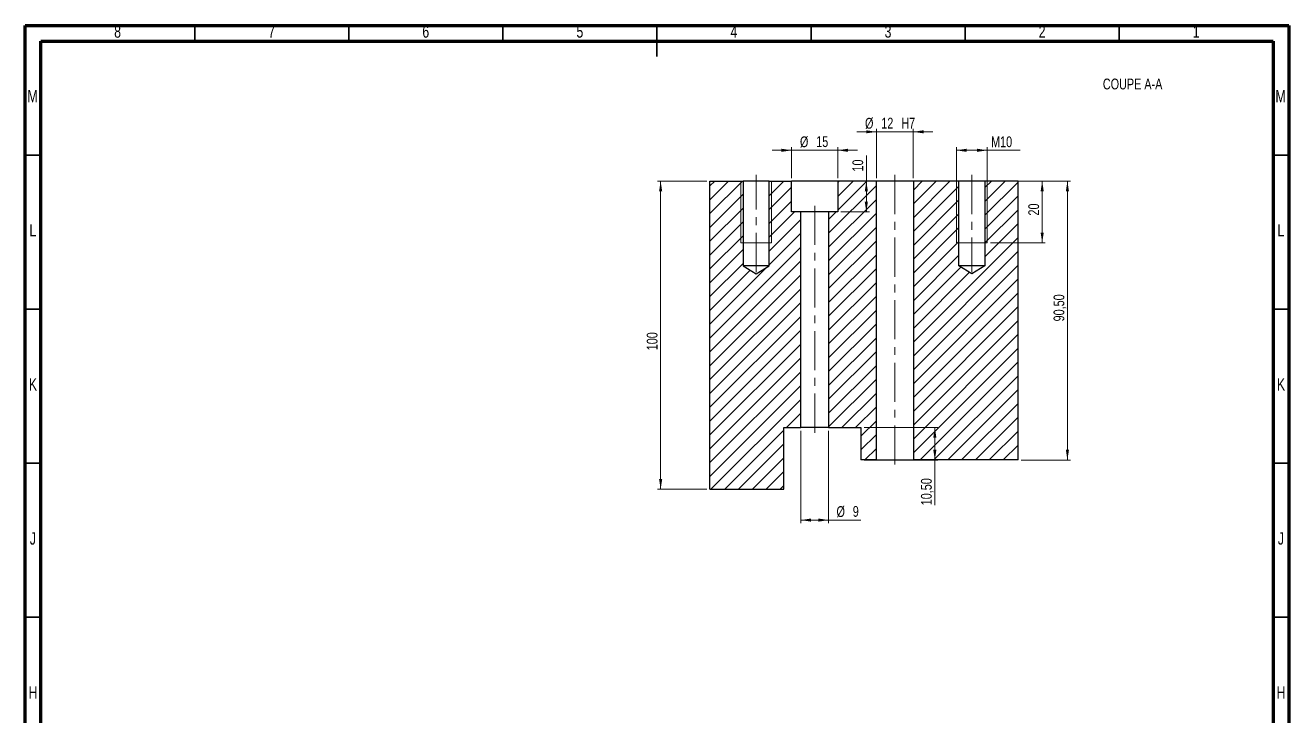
# Model space of a CAD drawing. Header units: millimetres. Extents: x 5 to 415, y 5 to 589.
# Drawn here: x 5 to 415, y 365.1 to 589.1 of the extents above; entities that cross this region are included whole.
import ezdxf

# ---------------------------------------------------------------- set-up
doc = ezdxf.new("R2010")
doc.units = ezdxf.units.MM
doc.linetypes.add('CENTERX2', pattern=[20.32, 12.7, -2.54, 2.54, -2.54])
doc.styles.add('SLDTEXTSTYLE0', font='TXT', dxfattribs={"width": 0.75})
doc.dimstyles.new('SLDDIMSTYLE2', dxfattribs={"dimtxt": 3.5, "dimasz": 3.302, "dimexe": 0, "dimexo": 0.0625, "dimgap": 0.875, "dimtad": 1, "dimrnd": 1e-09, "dimzin": 12, "dimdsep": 46, "dimtxsty": 'SLDTEXTSTYLE0', "dimsah": 1, "dimcen": 0.09, "dimadec": 0, "dimazin": 3, "dimtfac": 1, "dimtofl": 0, "dimtmove": 0, "dimatfit": 3, "dimfxl": 1, "dimfrac": 2, "dimtolj": 1, "dimtzin": 12, "dimarcsym": 0})
doc.dimstyles.new('SLDDIMSTYLE4', dxfattribs={"dimtxt": 3.5, "dimasz": 3.302, "dimexe": 0, "dimexo": 0.0625, "dimgap": 0.875, "dimtad": 1, "dimrnd": 1e-09, "dimzin": 12, "dimdsep": 46, "dimtxsty": 'SLDTEXTSTYLE0', "dimsah": 1, "dimcen": 0.09, "dimadec": 0, "dimazin": 3, "dimtfac": 1, "dimtmove": 0, "dimatfit": 0, "dimfxl": 1, "dimfrac": 2, "dimtolj": 1, "dimtzin": 12, "dimarcsym": 0})

# ---------------------------------------------------------------- blocks, each defined once
blk = doc.blocks.new('_D_34')
at = {"color": 7, "linetype": 'Continuous', "lineweight": 18}
for p, q in [((253.68, 539.54), (253.68, 549.54)), ((268.68, 539.54), (268.68, 549.54)), ((253.68, 548.54), (247.33, 548.54)), ((268.68, 548.54), (253.68, 548.54)), ((268.68, 548.54), (275.03, 548.54))]:
    blk.add_line(p, q, dxfattribs=at)
for points in [[(253.68, 548.54), (250.38, 549.05), (250.38, 548.04)], [(268.68, 548.54), (271.99, 548.04), (271.99, 549.05)]]:
    blk.add_solid(points, dxfattribs=at)
at = {"color": 7, "linetype": 'Continuous', "lineweight": 18, "char_height": 3.5, "attachment_point": 1, "style": 'SLDTEXTSTYLE0'}
for s, insert in [('%%c', (256.39, 553.06)), ('15', (261.67, 553.11))]:
    blk.add_mtext(s, dxfattribs=dict(at, insert=insert))
blk = doc.blocks.new('_D_35')
at = {"color": 7, "linetype": 'Continuous', "lineweight": 18}
for p, q in [((277.93, 538.54), (277.93, 546.82)), ((269.68, 538.54), (278.93, 538.54)), ((277.93, 538.54), (277.93, 528.54)), ((269.68, 528.54), (278.93, 528.54))]:
    blk.add_line(p, q, dxfattribs=at)
for points in [[(277.93, 538.54), (277.42, 535.24), (278.43, 535.24)], [(277.93, 528.54), (278.43, 531.85), (277.42, 531.85)]]:
    blk.add_solid(points, dxfattribs=at)
at = {"color": 7, "linetype": 'Continuous', "lineweight": 18, "insert": (273.41, 541.65), "char_height": 3.5, "attachment_point": 1, "rotation": 90, "style": 'SLDTEXTSTYLE0'}
blk.add_mtext('10', dxfattribs=at)
blk = doc.blocks.new('_D_36')
at = {"color": 7, "linetype": 'Continuous', "lineweight": 18}
for p, q in [((307.18, 519.54), (307.18, 549.54)), ((317.18, 519.54), (317.18, 549.54)), ((307.18, 548.54), (317.18, 548.54)), ((317.18, 548.54), (327.87, 548.54))]:
    blk.add_line(p, q, dxfattribs=at)
for points in [[(307.18, 548.54), (310.49, 548.04), (310.49, 549.05)], [(317.18, 548.54), (313.88, 549.05), (313.88, 548.04)]]:
    blk.add_solid(points, dxfattribs=at)
at = {"color": 7, "linetype": 'Continuous', "lineweight": 18, "insert": (318.41, 553.06), "char_height": 3.5, "attachment_point": 1, "style": 'SLDTEXTSTYLE0'}
blk.add_mtext('M10', dxfattribs=at)
blk = doc.blocks.new('_D_37')
at = {"color": 7, "linetype": 'Continuous', "lineweight": 18}
for p, q in [((318.18, 538.54), (336, 538.54)), ((335, 538.54), (335, 518.54)), ((318.18, 518.54), (336, 518.54))]:
    blk.add_line(p, q, dxfattribs=at)
for points in [[(335, 538.54), (334.49, 535.24), (335.51, 535.24)], [(335, 518.54), (335.51, 521.85), (334.49, 521.85)]]:
    blk.add_solid(points, dxfattribs=at)
at = {"color": 7, "linetype": 'Continuous', "lineweight": 18, "insert": (330.49, 527.38), "char_height": 3.5, "attachment_point": 1, "rotation": 90, "style": 'SLDTEXTSTYLE0'}
blk.add_mtext('20', dxfattribs=at)
blk = doc.blocks.new('_D_38')
at = {"color": 7, "linetype": 'Continuous', "lineweight": 18}
for p, q in [((328.18, 538.54), (344.18, 538.54)), ((343.18, 448.04), (343.18, 538.54)), ((328.18, 448.04), (344.18, 448.04))]:
    blk.add_line(p, q, dxfattribs=at)
for points in [[(343.18, 538.54), (342.68, 535.24), (343.69, 535.24)], [(343.18, 448.04), (343.69, 451.35), (342.68, 451.35)]]:
    blk.add_solid(points, dxfattribs=at)
at = {"color": 7, "linetype": 'Continuous', "lineweight": 18, "insert": (338.67, 493.02), "char_height": 3.5, "attachment_point": 1, "rotation": 90, "style": 'SLDTEXTSTYLE0'}
blk.add_mtext('90,50', dxfattribs=at)
blk = doc.blocks.new('_D_39')
at = {"color": 7, "linetype": 'Continuous', "lineweight": 18}
for p, q in [((277.18, 458.54), (301.16, 458.54)), ((300.16, 458.54), (300.16, 448.04)), ((277.18, 448.04), (301.16, 448.04)), ((300.16, 448.04), (300.16, 433.35))]:
    blk.add_line(p, q, dxfattribs=at)
for points in [[(300.16, 458.54), (299.65, 455.24), (300.67, 455.24)], [(300.16, 448.04), (300.67, 451.35), (299.65, 451.35)]]:
    blk.add_solid(points, dxfattribs=at)
at = {"color": 7, "linetype": 'Continuous', "lineweight": 18, "insert": (295.65, 433.35), "char_height": 3.5, "attachment_point": 1, "rotation": 90, "style": 'SLDTEXTSTYLE0'}
blk.add_mtext('10,50', dxfattribs=at)
blk = doc.blocks.new('_D_40')
at = {"color": 7, "linetype": 'Continuous', "lineweight": 18}
for p, q in [((226.18, 538.54), (210.18, 538.54)), ((211.18, 438.54), (211.18, 538.54)), ((226.18, 438.54), (210.18, 438.54))]:
    blk.add_line(p, q, dxfattribs=at)
for points in [[(211.18, 538.54), (210.68, 535.24), (211.69, 535.24)], [(211.18, 438.54), (211.69, 441.85), (210.68, 441.85)]]:
    blk.add_solid(points, dxfattribs=at)
at = {"color": 7, "linetype": 'Continuous', "lineweight": 18, "insert": (206.67, 483.65), "char_height": 3.5, "attachment_point": 1, "rotation": 90, "style": 'SLDTEXTSTYLE0'}
blk.add_mtext('100', dxfattribs=at)
blk = doc.blocks.new('_D_41')
at = {"color": 7, "linetype": 'Continuous', "lineweight": 18}
for p, q in [((256.68, 457.54), (256.68, 427.54)), ((265.68, 457.54), (265.68, 427.54)), ((256.68, 428.54), (265.68, 428.54)), ((265.68, 428.54), (276.11, 428.54))]:
    blk.add_line(p, q, dxfattribs=at)
for points in [[(256.68, 428.54), (259.99, 428.04), (259.99, 429.05)], [(265.68, 428.54), (262.38, 429.05), (262.38, 428.04)]]:
    blk.add_solid(points, dxfattribs=at)
at = {"color": 7, "linetype": 'Continuous', "lineweight": 18, "char_height": 3.5, "attachment_point": 1, "style": 'SLDTEXTSTYLE0'}
for s, insert in [('%%c', (268.25, 433.06)), ('9', (273.53, 433.11))]:
    blk.add_mtext(s, dxfattribs=dict(at, insert=insert))
blk = doc.blocks.new('_D_42')
at = {"color": 7, "linetype": 'Continuous', "lineweight": 18}
for p, q in [((281.18, 554.54), (274.83, 554.54)), ((281.18, 539.54), (281.18, 555.54)), ((281.18, 554.54), (293.18, 554.54)), ((293.18, 539.54), (293.18, 555.54)), ((293.18, 554.54), (299.53, 554.54))]:
    blk.add_line(p, q, dxfattribs=at)
for points in [[(281.18, 554.54), (277.88, 555.05), (277.88, 554.04)], [(293.18, 554.54), (296.49, 554.04), (296.49, 555.05)]]:
    blk.add_solid(points, dxfattribs=at)
at = {"color": 7, "linetype": 'Continuous', "lineweight": 18, "char_height": 3.5, "attachment_point": 1, "style": 'SLDTEXTSTYLE0'}
for s, insert in [('%%c', (277.5, 559.06)), ('12', (282.78, 559.11)), ('H7', (289.27, 559.11))]:
    blk.add_mtext(s, dxfattribs=dict(at, insert=insert))

msp = doc.modelspace()

# ---------------------------------------------------------------- hatches: boundary and pattern name
at = {"linetype": 'Continuous', "lineweight": 18}
h = msp.add_hatch(dxfattribs=at)
h.set_pattern_fill('ANSI31', style=0)
h.paths.add_polyline_path([(227.185, 538.544), (227.185, 438.544), (251.185, 438.544), (251.185, 458.544), (256.685, 458.544), (256.685, 528.544), (253.685, 528.544), (253.685, 538.544), (246.435, 538.544), (246.435, 511.044), (242.185, 508.491), (237.935, 511.044), (237.935, 538.544)], flags=0)
h = msp.add_hatch(dxfattribs=at)
h.set_pattern_fill('ANSI31', style=0)
h.paths.add_polyline_path([(265.685, 458.544), (276.185, 458.544), (276.185, 448.044), (281.185, 448.044), (281.185, 538.544), (268.685, 538.544), (268.685, 528.544), (265.685, 528.544)], flags=0)
h = msp.add_hatch(dxfattribs=at)
h.set_pattern_fill('ANSI31', style=0)
h.paths.add_polyline_path([(327.185, 538.544), (316.435, 538.544), (316.435, 511.044), (312.185, 508.491), (307.935, 511.044), (307.935, 538.544), (293.185, 538.544), (293.185, 448.044), (327.185, 448.044)], flags=0)

# ---------------------------------------------------------------- linework, layer by layer
at = {"color": 7, "linetype": 'Continuous', "lineweight": 70}
for p, q in [((5, 5), (5, 589)), ((5, 589), (415, 589)), ((415, 589), (415, 5)), ((10, 10), (10, 584)), ((10, 584), (410, 584)), ((410, 584), (410, 10))]:
    msp.add_line(p, q, dxfattribs=at)
at = {"color": 7, "linetype": 'Continuous', "lineweight": 35}
for p, q in [((60, 584), (60, 589)), ((110, 584), (110, 589)), ((160, 584), (160, 589)), ((210, 589.001), (210, 578.999)), ((210, 584), (210, 589)), ((260, 584), (260, 589)), ((310, 584), (310, 589)), ((360, 584), (360, 589)), ((10, 547), (5, 547)), ((410, 547), (415, 547)), ((10, 497), (5, 497)), ((410, 497), (415, 497)), ((10, 447), (5, 447)), ((410, 447), (415, 447)), ((10, 397), (5, 397)), ((410, 397), (415, 397))]:
    msp.add_line(p, q, dxfattribs=at)
at = {"color": 7, "linetype": 'Continuous', "lineweight": 25}
for p, q in [((227.185, 538.544), (237.935, 538.544)), ((227.185, 438.544), (227.185, 538.544)), ((237.935, 538.544), (237.935, 511.044)), ((246.435, 538.544), (237.935, 538.544)), ((246.435, 511.044), (246.435, 538.544)), ((246.435, 538.544), (253.685, 538.544)), ((253.685, 528.544), (253.685, 538.544)), ((268.685, 538.544), (253.685, 538.544)), ((268.685, 538.544), (268.685, 528.544)), ((281.185, 538.544), (268.685, 538.544)), ((281.185, 448.044), (281.185, 538.544)), ((293.185, 538.544), (281.185, 538.544)), ((293.185, 538.544), (293.185, 448.044)), ((307.935, 538.544), (293.185, 538.544)), ((307.935, 511.044), (307.935, 538.544)), ((316.435, 538.544), (307.935, 538.544)), ((316.435, 538.544), (316.435, 511.044)), ((327.185, 538.544), (316.435, 538.544)), ((327.185, 448.044), (327.185, 538.544)), ((256.685, 528.544), (253.685, 528.544)), ((256.685, 458.544), (256.685, 528.544)), ((265.685, 528.544), (256.685, 528.544)), ((265.685, 528.544), (265.685, 458.544)), ((268.685, 528.544), (265.685, 528.544)), ((237.935, 511.044), (242.185, 508.491)), ((246.435, 511.044), (237.935, 511.044)), ((242.185, 508.491), (246.435, 511.044)), ((312.185, 508.491), (307.935, 511.044)), ((316.435, 511.044), (307.935, 511.044)), ((316.435, 511.044), (312.185, 508.491)), ((251.185, 458.544), (256.685, 458.544)), ((251.185, 438.544), (251.185, 458.544)), ((265.685, 458.544), (256.685, 458.544)), ((265.685, 458.544), (276.185, 458.544)), ((276.185, 458.544), (276.185, 448.044)), ((281.185, 448.044), (276.185, 448.044)), ((281.185, 448.044), (293.185, 448.044)), ((327.185, 448.044), (293.185, 448.044)), ((227.185, 438.544), (251.185, 438.544))]:
    msp.add_line(p, q, dxfattribs=at)
at = {"color": 7, "linetype": 'Continuous', "lineweight": 18}
for p, q in [((237.185, 538.544), (237.185, 518.544)), ((247.185, 518.544), (247.185, 538.544)), ((307.185, 518.544), (307.185, 538.544)), ((317.185, 538.544), (317.185, 518.544)), ((237.185, 518.544), (237.935, 518.544)), ((237.935, 518.544), (246.435, 518.544)), ((246.435, 518.544), (247.185, 518.544)), ((307.935, 518.544), (307.185, 518.544)), ((307.935, 518.544), (316.435, 518.544)), ((317.185, 518.544), (316.435, 518.544))]:
    msp.add_line(p, q, dxfattribs=at)
at = {"color": 7, "linetype": 'CENTERX2', "lineweight": 18}
for p, q in [((242.185, 509.044), (242.185, 540.544)), ((287.185, 540.544), (287.185, 446.044)), ((312.185, 540.544), (312.185, 509.044)), ((261.185, 530.544), (261.185, 456.544))]:
    msp.add_line(p, q, dxfattribs=at)

# ---------------------------------------------------------------- texts
at = {"color": 7, "linetype": 'Continuous', "lineweight": 0, "attachment_point": 2, "style": 'SLDTEXTSTYLE0'}
for s, insert, char_height in [('8', (34.96, 589.06), 3.969), ('7', (84.96, 589.06), 3.969), ('6', (134.96, 589.06), 3.969), ('5', (184.96, 589.06), 3.969), ('4', (234.96, 589.06), 3.969), ('3', (284.96, 589.06), 3.969), ('2', (334.96, 589.06), 3.969), ('1', (384.96, 589.06), 3.969), ('COUPE A-A', (364.339, 571.81), 3.5), ('M', (7.362, 568.06), 3.969), ('M', (412.362, 568.06), 3.969), ('L', (7.455, 524.56), 3.969), ('L', (412.455, 524.56), 3.969), ('K', (7.489, 474.56), 3.969), ('K', (412.489, 474.56), 3.969), ('J', (7.465, 424.56), 3.969), ('J', (412.465, 424.56), 3.969), ('H', (7.49, 374.56), 3.969), ('H', (412.49, 374.56), 3.969)]:
    msp.add_mtext(s, dxfattribs=dict(at, insert=insert, char_height=char_height))

# ---------------------------------------------------------------- dimensions: what is measured, and where the dimension line sits
at = {"color": 7, "linetype": 'Continuous', "lineweight": 18}
for base, p1, p2, text, dimstyle, picture, middle in [((293.185, 554.544), (281.185, 538.544), (293.185, 538.544), '%%c<> H7', 'SLDDIMSTYLE4', '_D_42', (286.264, 554.544)), ((253.685, 548.544), (268.685, 538.544), (253.685, 538.544), '%%c<>', 'SLDDIMSTYLE4', '_D_34', (261.619, 548.544)), ((317.185, 548.544), (307.185, 518.544), (317.185, 518.544), 'M10', 'SLDDIMSTYLE2', '_D_36', (323.139, 548.544)), ((265.685, 428.544), (256.685, 458.544), (265.685, 458.544), '%%c<>', 'SLDDIMSTYLE2', '_D_41', (272.181, 428.544))]:
    dim = msp.add_linear_dim(base=base, p1=p1, p2=p2, text=text, dimstyle=dimstyle, dxfattribs=at)
    dim.commit()
    dim.dimension.update_dxf_attribs({"geometry": picture, "text_midpoint": middle, "dimtype": 160})
for base, p1, p2, dimstyle, picture, middle in [((277.925, 528.544), (268.685, 538.544), (268.685, 528.544), 'SLDDIMSTYLE2', '_D_35', (277.925, 544.235)), ((211.185, 538.544), (227.185, 438.544), (227.185, 538.544), 'SLDDIMSTYLE2', '_D_40', (211.185, 487.533)), ((334.998, 518.544), (317.185, 538.544), (317.185, 518.544), 'SLDDIMSTYLE4', '_D_37', (334.998, 529.967)), ((343.185, 538.544), (327.185, 448.044), (327.185, 538.544), 'SLDDIMSTYLE2', '_D_38', (343.185, 498.836)), ((300.161, 448.044), (276.185, 458.544), (276.185, 448.044), 'SLDDIMSTYLE2', '_D_39', (300.161, 439.169))]:
    dim = msp.add_linear_dim(base=base, p1=p1, p2=p2, angle=90, dimstyle=dimstyle, dxfattribs=at)
    dim.commit()
    dim.dimension.update_dxf_attribs({"geometry": picture, "text_midpoint": middle, "dimtype": 160})

doc.saveas('drawing.dxf')
